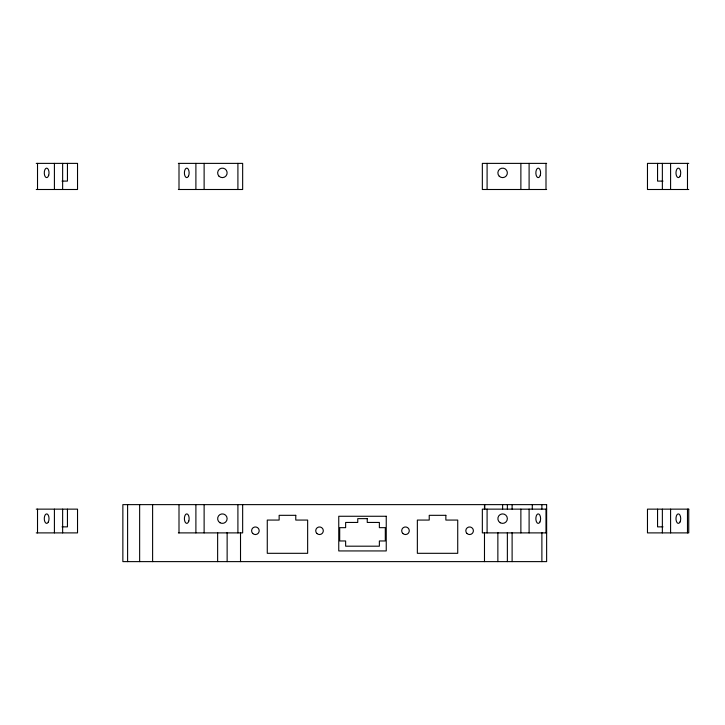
<?xml version="1.0" encoding="UTF-8"?>
<svg xmlns="http://www.w3.org/2000/svg" width="725" height="725" viewBox="0 0 725 725"><rect width="100%" height="100%" fill="white"/><g stroke="black" fill="none" stroke-linecap="round" stroke-linejoin="round"><path stroke-width="1.09" d="M36.25 163.379L77.53 163.379L77.53 189.497L36.25 189.497M178.368 163.379L242.657 163.379L242.657 189.497L178.368 189.497M546.632 163.379L482.343 163.379L482.343 189.497L546.632 189.497M688.75 163.379L647.47 163.379L647.47 189.497L688.75 189.497M61.997 181.096L67.443 181.096L67.443 163.379M663.003 181.096L657.557 181.096L657.557 163.379M36.25 509.14L77.53 509.14L77.53 532.893L36.25 532.893M546.632 509.14L482.343 509.14L482.343 532.893L546.632 532.893M61.997 526.867L67.443 526.867L67.443 509.14M663.003 526.867L657.557 526.867L657.557 509.14M178.368 532.893L242.657 532.893L242.657 504.627M687.481 163.379L687.481 189.497M687.481 509.14L687.481 532.893M670.589 163.379L670.589 189.497M670.589 509.14L670.589 532.893M662.36 163.379L662.36 189.497M662.36 509.14L662.36 532.893M545.998 163.379L545.998 189.497M545.998 509.14L545.998 532.893M541.883 504.627L541.883 509.059M541.883 532.458L541.883 561.621M532.286 504.627L532.286 509.059M529.105 163.379L529.105 189.497M529.105 509.14L529.105 532.893M520.876 163.379L520.876 189.497M520.876 509.14L520.876 532.893M512.113 504.627L512.113 509.104M512.113 532.567L512.113 561.621M507.364 504.627L507.364 509.104M507.364 532.567L507.364 561.621M502.615 504.627L502.615 509.195M497.867 532.458L497.867 561.621M487.091 163.379L487.091 189.497M487.091 509.14L487.091 532.893M484.762 504.627L484.762 509.059M484.481 504.627L484.481 509.104M484.481 532.567L484.481 561.621M240.519 532.567L240.519 561.621M237.909 163.379L237.909 189.497M237.909 504.627L237.909 532.893M227.133 532.458L227.133 561.621M217.636 532.567L217.636 561.621M204.124 163.379L204.124 189.497M204.124 504.627L204.124 532.893M195.895 163.379L195.895 189.497M195.895 504.627L195.895 532.893M179.002 163.379L179.002 189.497M179.002 504.627L179.002 532.893M152.613 504.627L152.613 561.621M139.644 504.627L139.644 561.621M127.6 504.627L127.6 561.621M62.64 163.379L62.64 189.497M62.64 509.14L62.64 532.893M54.411 163.379L54.411 189.497M54.411 509.14L54.411 532.893M37.519 163.379L37.519 189.497M37.519 509.14L37.519 532.893M546.632 504.627L122.86 504.627L122.86 561.621L546.632 561.621L546.632 504.627M688.75 509.14L647.47 509.14L647.47 532.893L688.75 532.893L688.75 509.14M295.773 515.321L279.143 515.321L279.143 520.07L267.271 520.07L267.271 553.311L307.645 553.311L307.645 520.07L295.773 520.07L295.773 515.321M445.857 515.321L429.227 515.321L429.227 520.07L417.355 520.07L417.355 553.311L457.729 553.311L457.729 520.07L445.857 520.07L445.857 515.321M386.244 516.263L338.756 516.263L338.756 550.937L386.244 550.937L386.244 516.263M367.249 518.638L357.751 518.638L357.751 522.444L345.635 522.444L345.635 527.664L339.699 527.664L339.699 540.968L345.635 540.968L345.635 546.188L379.365 546.188L379.365 540.968L385.301 540.968L385.301 527.664L379.365 527.664L379.365 522.444L367.249 522.444L367.249 518.638M540.288 175.251A4.749 2.374 -90 0 0 538.231 168.127A4.749 2.374 -90 0 0 536.174 175.251A4.749 2.374 -90 0 0 540.288 175.251M499.253 176.229A4.749 4.749 0 0 0 507.201 174.1A4.749 4.749 0 0 0 501.383 168.291A4.749 4.749 0 0 0 499.253 176.229M219.032 176.229A4.749 4.749 0 0 0 226.979 174.1A4.749 4.749 0 0 0 221.161 168.291A4.749 4.749 0 0 0 219.032 176.229M188.446 176.229A4.749 2.374 -90 0 0 187.385 168.291A4.749 2.374 -90 0 0 184.476 174.1A4.749 2.374 -90 0 0 188.446 176.229M48.711 175.251A4.749 2.374 -90 0 0 46.654 168.127A4.749 2.374 -90 0 0 44.597 175.251A4.749 2.374 -90 0 0 48.711 175.251M680.023 176.229A4.749 2.374 -90 0 0 678.963 168.291A4.749 2.374 -90 0 0 676.053 174.1A4.749 2.374 -90 0 0 680.023 176.229M402.801 533.437A3.797 3.797 0 0 0 409.154 531.733A3.797 3.797 0 0 0 404.496 527.084A3.797 3.797 0 0 0 402.801 533.437M466.918 533.437A3.797 3.797 0 0 0 473.271 531.733A3.797 3.797 0 0 0 468.622 527.084A3.797 3.797 0 0 0 466.918 533.437M316.834 533.437A3.797 3.797 0 0 0 323.187 531.733A3.797 3.797 0 0 0 318.529 527.084A3.797 3.797 0 0 0 316.834 533.437M252.708 533.437A3.797 3.797 0 0 0 259.07 531.733A3.797 3.797 0 0 0 254.412 527.084A3.797 3.797 0 0 0 252.708 533.437M539.917 522A4.749 2.374 -90 0 0 538.847 514.052A4.749 2.374 -90 0 0 535.938 519.87A4.749 2.374 -90 0 0 539.917 522M500.241 522.752A4.749 4.749 0 0 0 507.364 518.638A4.749 4.749 0 0 0 500.241 514.533A4.749 4.749 0 0 0 500.241 522.752M220.01 522.752A4.749 4.749 0 0 0 227.133 518.638A4.749 4.749 0 0 0 220.01 514.533A4.749 4.749 0 0 0 220.01 522.752M188.826 521.012A4.749 2.374 -90 0 0 186.769 513.889A4.749 2.374 -90 0 0 184.712 521.012A4.749 2.374 -90 0 0 188.826 521.012M48.33 522A4.749 2.374 -90 0 0 47.27 514.052A4.749 2.374 -90 0 0 44.361 519.87A4.749 2.374 -90 0 0 48.33 522M680.023 522A4.749 2.374 -90 0 0 678.963 514.052A4.749 2.374 -90 0 0 676.053 519.87A4.749 2.374 -90 0 0 680.023 522"/></g></svg>
